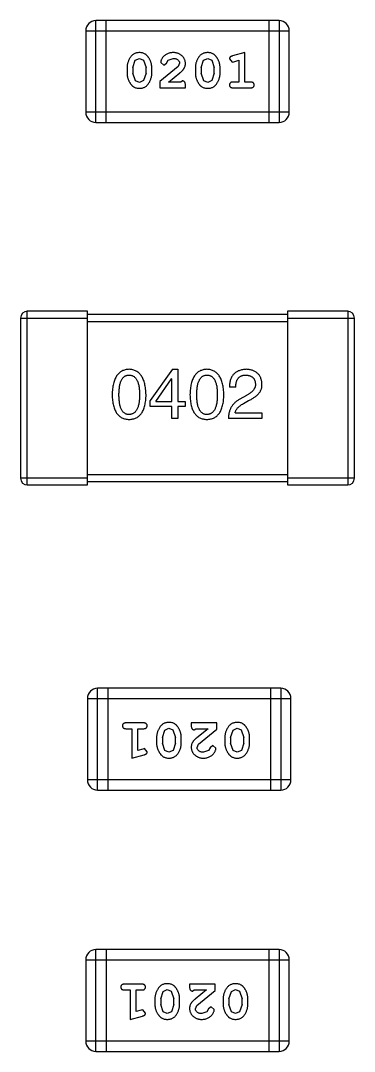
# Model space of a CAD drawing. Header units: millimetres. Extents: x -1 to 131, y 28 to 94.
# Drawn here: x 110.644 to 111.644, y 51.14 to 54.227 of the extents above; entities that cross this region are included whole.
import ezdxf

# ---------------------------------------------------------------- set-up
doc = ezdxf.new("R2010")
doc.units = ezdxf.units.MM
doc.header["$LTSCALE"] = 1.21
doc.header["$MEASUREMENT"] = 0
doc.layers.get('0').update_dxf_attribs({"linetype": 'CONTINUOUS'})

msp = doc.modelspace()

# ---------------------------------------------------------------- linework, layer by layer
at = {"color": 7, "linetype": 'Continuous'}
for p, q in [((110.8692, 53.9218), (110.8692, 54.2266)), ((111.4179, 54.2266), (110.8692, 54.2266)), ((110.8997, 53.9218), (110.8997, 54.2266)), ((111.3874, 54.2266), (111.3874, 53.9218)), ((111.4179, 54.2266), (111.4179, 53.9218)), ((110.8388, 54.1962), (110.8388, 53.9523)), ((110.8388, 54.1962), (111.4484, 54.1962)), ((111.4484, 53.9523), (111.4484, 54.1962)), ((110.98, 54.086), (110.9872, 54.1078)), ((110.9872, 54.1078), (110.9996, 54.1136)), ((110.9996, 54.1136), (111.0117, 54.1083)), ((111.0117, 54.1083), (111.0193, 54.086)), ((111.0806, 54.0997), (111.0856, 54.1082)), ((111.0856, 54.1082), (111.1005, 54.1136)), ((111.1845, 54.086), (111.1917, 54.1078)), ((111.1917, 54.1078), (111.2041, 54.1136)), ((111.2041, 54.1136), (111.2162, 54.1083)), ((111.2162, 54.1083), (111.2238, 54.086)), ((111.2694, 54.1118), (111.2773, 54.1026)), ((111.315, 54.1309), (111.2785, 54.121)), ((111.2827, 54.1036), (111.2977, 54.1078)), ((111.2977, 54.1078), (111.2977, 54.0428)), ((111.315, 54.0428), (111.315, 54.1309)), ((110.9626, 54.0863), (110.9626, 54.0685)), ((110.98, 54.086), (110.98, 54.0688)), ((111.0193, 54.0688), (111.0193, 54.086)), ((111.0366, 54.0685), (111.0366, 54.0863)), ((111.1152, 54.0893), (111.0602, 54.0444)), ((111.0633, 54.1016), (111.0722, 54.0931)), ((111.0722, 54.0931), (111.0806, 54.0997)), ((111.12, 54.0991), (111.1152, 54.0893)), ((111.1672, 54.0863), (111.1672, 54.0685)), ((111.1845, 54.086), (111.1845, 54.0688)), ((111.2238, 54.0688), (111.2238, 54.086)), ((111.2411, 54.0685), (111.2411, 54.0863)), ((111.2773, 54.1026), (111.2827, 54.1036)), ((110.9876, 54.0465), (110.98, 54.0688)), ((110.9997, 54.0412), (110.9876, 54.0465)), ((111.012, 54.047), (110.9997, 54.0412)), ((111.0193, 54.0688), (111.012, 54.047)), ((111.0602, 54.0444), (111.0602, 54.0255)), ((111.0869, 54.0428), (111.1205, 54.0698)), ((111.1231, 54.0428), (111.0869, 54.0428)), ((111.1286, 54.0459), (111.1231, 54.0428)), ((111.1921, 54.0465), (111.1845, 54.0688)), ((111.2042, 54.0412), (111.1921, 54.0465)), ((111.2165, 54.047), (111.2042, 54.0412)), ((111.2238, 54.0688), (111.2165, 54.047)), ((111.2977, 54.0428), (111.2804, 54.0428)), ((111.3323, 54.0428), (111.315, 54.0428)), ((111.0602, 54.0255), (111.1373, 54.0255)), ((111.1373, 54.0255), (111.1373, 54.0333)), ((111.2804, 54.0255), (111.3323, 54.0255)), ((111.4484, 53.9523), (110.8388, 53.9523)), ((110.8692, 53.9218), (111.4179, 53.9218)), ((110.6435, 53.3362), (110.6435, 52.8562)), ((110.6435, 53.3362), (110.8435, 53.3362)), ((110.6635, 52.8362), (110.6635, 53.3562)), ((110.8435, 53.3562), (110.6635, 53.3562)), ((110.8435, 52.8362), (110.8435, 53.3562)), ((111.4435, 53.3462), (110.8435, 53.3462)), ((111.4435, 53.3562), (111.4435, 52.8362)), ((111.6235, 53.3562), (111.4435, 53.3562)), ((111.4435, 53.3362), (111.6435, 53.3362)), ((111.6235, 53.3562), (111.6235, 52.8362)), ((111.6435, 52.8562), (111.6435, 53.3362)), ((110.8435, 53.3262), (111.4435, 53.3262)), ((111.0991, 53.1825), (111.0319, 53.089)), ((111.0991, 53.1825), (111.1147, 53.1825)), ((111.1147, 53.1825), (111.1147, 53.0866)), ((111.0491, 53.0866), (111.0958, 53.1538)), ((111.0966, 53.1538), (111.0958, 53.1538)), ((111.0966, 53.0866), (111.0966, 53.1538)), ((111.288, 53.1292), (111.2691, 53.1292)), ((111.0319, 53.071), (111.0319, 53.089)), ((111.0491, 53.0866), (111.0966, 53.0866)), ((111.1147, 53.0866), (111.1368, 53.0866)), ((111.1368, 53.0866), (111.1368, 53.071)), ((111.32, 53.1046), (111.3003, 53.0931)), ((111.3109, 53.08), (111.3265, 53.089)), ((111.0966, 53.071), (111.0319, 53.071)), ((111.0966, 53.0349), (111.0966, 53.071)), ((111.1147, 53.071), (111.1147, 53.0349)), ((111.1368, 53.071), (111.1147, 53.071)), ((111.1147, 53.0349), (111.0966, 53.0349)), ((111.3667, 53.0349), (111.2659, 53.0349)), ((111.2863, 53.0521), (111.3667, 53.0521)), ((111.3667, 53.0521), (111.3667, 53.0349)), ((110.8435, 52.8562), (110.6435, 52.8562)), ((111.4435, 52.8662), (110.8435, 52.8662)), ((110.8435, 52.8462), (111.4435, 52.8462)), ((111.6435, 52.8562), (111.4435, 52.8562)), ((110.6635, 52.8362), (110.8435, 52.8362)), ((111.4435, 52.8362), (111.6235, 52.8362)), ((110.8742, 51.9226), (110.8742, 52.2274)), ((111.4228, 52.2274), (110.8742, 52.2274)), ((110.9047, 52.2274), (110.9047, 51.9226)), ((111.3923, 52.2274), (111.3923, 51.9226)), ((111.4228, 52.2274), (111.4228, 51.9226)), ((110.8437, 52.1969), (110.8437, 51.9531)), ((110.8437, 52.1969), (111.4533, 52.1969)), ((111.4533, 51.9531), (111.4533, 52.1969)), ((111.0116, 52.1237), (110.9597, 52.1237)), ((110.9597, 52.1064), (110.977, 52.1064)), ((110.977, 52.1064), (110.977, 52.0183)), ((110.9943, 52.0415), (110.9943, 52.1064)), ((110.9943, 52.1064), (111.0116, 52.1064)), ((111.0683, 52.0804), (111.0755, 52.1022)), ((111.0755, 52.1022), (111.0878, 52.108)), ((111.0878, 52.108), (111.1, 52.1027)), ((111.1, 52.1027), (111.1076, 52.0804)), ((111.1548, 52.1237), (111.1548, 52.1159)), ((111.2319, 52.1237), (111.1548, 52.1237)), ((111.1634, 52.1033), (111.169, 52.1064)), ((111.169, 52.1064), (111.2051, 52.1064)), ((111.2051, 52.1064), (111.1716, 52.0794)), ((111.1769, 52.0599), (111.2319, 52.1049)), ((111.2319, 52.1049), (111.2319, 52.1237)), ((111.2728, 52.0804), (111.28, 52.1022)), ((111.28, 52.1022), (111.2923, 52.108)), ((111.2923, 52.108), (111.3045, 52.1027)), ((111.3045, 52.1027), (111.3121, 52.0804)), ((111.051, 52.0807), (111.051, 52.063)), ((111.0683, 52.0804), (111.0683, 52.0632)), ((111.1076, 52.0632), (111.1076, 52.0804)), ((111.1249, 52.063), (111.1249, 52.0807)), ((111.2555, 52.0807), (111.2555, 52.063)), ((111.2728, 52.0804), (111.2728, 52.0632)), ((111.3121, 52.0632), (111.3121, 52.0804)), ((111.3294, 52.063), (111.3294, 52.0807)), ((111.0094, 52.0456), (110.9943, 52.0415)), ((111.0148, 52.0467), (111.0094, 52.0456)), ((111.0227, 52.0374), (111.0148, 52.0467)), ((111.0758, 52.0409), (111.0683, 52.0632)), ((111.088, 52.0357), (111.0758, 52.0409)), ((111.1003, 52.0415), (111.088, 52.0357)), ((111.1076, 52.0632), (111.1003, 52.0415)), ((111.1721, 52.0502), (111.1769, 52.0599)), ((111.2065, 52.041), (111.1916, 52.0357)), ((111.2114, 52.0495), (111.2065, 52.041)), ((111.2199, 52.0561), (111.2114, 52.0495)), ((111.2287, 52.0477), (111.2199, 52.0561)), ((111.2804, 52.0409), (111.2728, 52.0632)), ((111.2925, 52.0357), (111.2804, 52.0409)), ((111.3049, 52.0415), (111.2925, 52.0357)), ((111.3121, 52.0632), (111.3049, 52.0415)), ((110.977, 52.0183), (111.0136, 52.0282)), ((111.4533, 51.9531), (110.8437, 51.9531)), ((110.8742, 51.9226), (111.4228, 51.9226)), ((110.8691, 51.1403), (110.8691, 51.4451)), ((111.4178, 51.4451), (110.8691, 51.4451)), ((110.8996, 51.4451), (110.8996, 51.1403)), ((111.3873, 51.4451), (111.3873, 51.1403)), ((111.4178, 51.4451), (111.4178, 51.1403)), ((110.8387, 51.4146), (110.8387, 51.1707)), ((110.8387, 51.4146), (111.4483, 51.4146)), ((111.4483, 51.1707), (111.4483, 51.4146)), ((111.0066, 51.3414), (110.9547, 51.3414)), ((111.1498, 51.3414), (111.1498, 51.3336)), ((111.2268, 51.3414), (111.1498, 51.3414)), ((111.2268, 51.3226), (111.2268, 51.3414)), ((110.9547, 51.3241), (110.972, 51.3241)), ((110.972, 51.3241), (110.972, 51.236)), ((110.9893, 51.2592), (110.9893, 51.3241)), ((110.9893, 51.3241), (111.0066, 51.3241)), ((111.0459, 51.2984), (111.0459, 51.2806)), ((111.0632, 51.2981), (111.0705, 51.3199)), ((111.0632, 51.2981), (111.0632, 51.2809)), ((111.0705, 51.3199), (111.0828, 51.3257)), ((111.0828, 51.3257), (111.0949, 51.3204)), ((111.0949, 51.3204), (111.1026, 51.2981)), ((111.1026, 51.2809), (111.1026, 51.2981)), ((111.1199, 51.2806), (111.1199, 51.2984)), ((111.1584, 51.321), (111.1639, 51.3241)), ((111.1639, 51.3241), (111.2001, 51.3241)), ((111.2001, 51.3241), (111.1665, 51.2971)), ((111.1718, 51.2776), (111.2268, 51.3226)), ((111.2504, 51.2984), (111.2504, 51.2806)), ((111.2677, 51.2981), (111.275, 51.3199)), ((111.2677, 51.2981), (111.2677, 51.2809)), ((111.275, 51.3199), (111.2873, 51.3257)), ((111.2873, 51.3257), (111.2994, 51.3204)), ((111.2994, 51.3204), (111.3071, 51.2981)), ((111.3071, 51.2809), (111.3071, 51.2981)), ((111.3244, 51.2806), (111.3244, 51.2984)), ((111.0708, 51.2586), (111.0632, 51.2809)), ((111.1026, 51.2809), (111.0953, 51.2591)), ((111.1671, 51.2679), (111.1718, 51.2776)), ((111.2064, 51.2672), (111.2014, 51.2587)), ((111.2149, 51.2738), (111.2064, 51.2672)), ((111.2237, 51.2654), (111.2149, 51.2738)), ((111.2753, 51.2586), (111.2677, 51.2809)), ((111.3071, 51.2809), (111.2998, 51.2591)), ((110.972, 51.236), (111.0086, 51.2459)), ((111.0043, 51.2633), (110.9893, 51.2592)), ((111.0097, 51.2643), (111.0043, 51.2633)), ((111.0176, 51.2551), (111.0097, 51.2643)), ((111.083, 51.2533), (111.0708, 51.2586)), ((111.0953, 51.2591), (111.083, 51.2533)), ((111.2014, 51.2587), (111.1866, 51.2533)), ((111.2875, 51.2533), (111.2753, 51.2586)), ((111.2998, 51.2591), (111.2875, 51.2533)), ((111.4483, 51.1707), (110.8387, 51.1707)), ((110.8691, 51.1403), (111.4178, 51.1403))]:
    msp.add_line(p, q, dxfattribs=at)
for centre, radius, start, end in [((110.8692, 54.1962), 0.0305, 90, 180), ((111.4179, 54.1962), 0.0305, 0, 90), ((110.8692, 53.9523), 0.0305, 180, 270), ((111.4179, 53.9523), 0.0305, 270, 0), ((110.6635, 53.3362), 0.02, 90, 180), ((111.6235, 53.3362), 0.02, 0, 90), ((110.6635, 52.8562), 0.02, 180, 270), ((111.6235, 52.8562), 0.02, 270, 0), ((110.8742, 52.1969), 0.0305, 90, 180), ((111.4228, 52.1969), 0.0305, 0, 90), ((110.8742, 51.9531), 0.0305, 180, 270), ((111.4228, 51.9531), 0.0305, 270, 0), ((110.8691, 51.4146), 0.0305, 90, 180), ((111.4178, 51.4146), 0.0305, 0, 90), ((110.8691, 51.1707), 0.0305, 180, 270), ((111.4178, 51.1707), 0.0305, 270, 0)]:
    msp.add_arc(centre, radius, start, end, dxfattribs=at)
for points, knots in [([(110.9994, 54.1309), (110.998, 54.1308), (110.9952, 54.1308), (110.9911, 54.1301), (110.9873, 54.1289), (110.9837, 54.1274), (110.9804, 54.1253), (110.9774, 54.1228), (110.9746, 54.1198), (110.9721, 54.1164), (110.9699, 54.1128), (110.968, 54.1091), (110.9663, 54.1054), (110.965, 54.1017), (110.9639, 54.0979), (110.9632, 54.094), (110.9627, 54.0902), (110.9627, 54.0876), (110.9626, 54.0863)], [0, 0, 0, 0, 0.06692, 0.130834, 0.19258, 0.252759, 0.312631, 0.373411, 0.436359, 0.501894, 0.568244, 0.632472, 0.69556, 0.757163, 0.818592, 0.878885, 0.939235, 1, 1, 1, 1]), ([(111.0366, 54.0863), (111.0366, 54.0873), (111.0365, 54.0895), (111.0362, 54.0927), (111.0357, 54.0958), (111.035, 54.0989), (111.0341, 54.102), (111.033, 54.105), (111.0317, 54.1079), (111.0302, 54.1108), (111.0286, 54.1136), (111.027, 54.1161), (111.0253, 54.1184), (111.0236, 54.1205), (111.0219, 54.1224), (111.0202, 54.124), (111.0185, 54.1255), (111.0161, 54.127), (111.0129, 54.1286), (111.0088, 54.1299), (111.0042, 54.1307), (111.0011, 54.1308), (110.9994, 54.1309)], [0, 0, 0, 0, 0.049855, 0.099516, 0.148482, 0.19758, 0.246804, 0.296268, 0.346517, 0.397047, 0.446826, 0.49336, 0.537801, 0.579207, 0.617974, 0.654833, 0.689171, 0.722088, 0.786392, 0.853518, 0.924186, 1, 1, 1, 1]), ([(111.1006, 54.1309), (111.0989, 54.1308), (111.0955, 54.1307), (111.0906, 54.1299), (111.0859, 54.1284), (111.0814, 54.1264), (111.0772, 54.124), (111.0736, 54.1211), (111.0704, 54.1179), (111.0679, 54.1143), (111.0659, 54.1107), (111.0645, 54.1074), (111.0635, 54.1044), (111.0634, 54.1025), (111.0633, 54.1016)], [0, 0, 0, 0, 0.098286, 0.193983, 0.289056, 0.384352, 0.477435, 0.566197, 0.652355, 0.737986, 0.818188, 0.887401, 0.94802, 1, 1, 1, 1]), ([(111.1005, 54.1136), (111.1019, 54.1135), (111.1046, 54.1134), (111.1084, 54.1126), (111.1118, 54.1112), (111.1146, 54.1093), (111.117, 54.107), (111.1187, 54.1046), (111.1198, 54.1019), (111.1199, 54.1), (111.12, 54.0991)], [0, 0, 0, 0, 0.156344, 0.299348, 0.4327, 0.561, 0.682299, 0.791883, 0.89611, 1, 1, 1, 1]), ([(111.1373, 54.0981), (111.1372, 54.0992), (111.1372, 54.1014), (111.1367, 54.1047), (111.1359, 54.1078), (111.1347, 54.1107), (111.1333, 54.1136), (111.1315, 54.1163), (111.1294, 54.1189), (111.127, 54.1213), (111.1243, 54.1236), (111.1215, 54.1256), (111.1185, 54.1272), (111.1152, 54.1286), (111.1118, 54.1296), (111.1083, 54.1304), (111.1045, 54.1308), (111.1019, 54.1309), (111.1006, 54.1309)], [0, 0, 0, 0, 0.060981, 0.120256, 0.178148, 0.236115, 0.293993, 0.352864, 0.413358, 0.476056, 0.539296, 0.602396, 0.665116, 0.728325, 0.792919, 0.859317, 0.928302, 1, 1, 1, 1]), ([(111.204, 54.1309), (111.2025, 54.1308), (111.1997, 54.1308), (111.1956, 54.1301), (111.1918, 54.1289), (111.1882, 54.1274), (111.1849, 54.1253), (111.1819, 54.1228), (111.1791, 54.1198), (111.1766, 54.1164), (111.1744, 54.1128), (111.1725, 54.1091), (111.1708, 54.1054), (111.1695, 54.1017), (111.1684, 54.0979), (111.1677, 54.094), (111.1672, 54.0902), (111.1672, 54.0876), (111.1672, 54.0863)], [0, 0, 0, 0, 0.06692, 0.130834, 0.19258, 0.252759, 0.312631, 0.373411, 0.436359, 0.501894, 0.568244, 0.632472, 0.69556, 0.757163, 0.818592, 0.878885, 0.939235, 1, 1, 1, 1]), ([(111.2411, 54.0863), (111.2411, 54.0873), (111.241, 54.0895), (111.2407, 54.0927), (111.2402, 54.0958), (111.2395, 54.0989), (111.2386, 54.102), (111.2375, 54.105), (111.2362, 54.1079), (111.2347, 54.1108), (111.2331, 54.1136), (111.2315, 54.1161), (111.2298, 54.1184), (111.2282, 54.1205), (111.2264, 54.1224), (111.2247, 54.124), (111.223, 54.1255), (111.2206, 54.127), (111.2175, 54.1286), (111.2133, 54.1299), (111.2087, 54.1307), (111.2056, 54.1308), (111.204, 54.1309)], [0, 0, 0, 0, 0.049855, 0.099516, 0.148482, 0.19758, 0.246804, 0.296268, 0.346517, 0.397047, 0.446826, 0.49336, 0.537801, 0.579207, 0.617974, 0.654833, 0.689171, 0.722088, 0.786392, 0.853518, 0.924186, 1, 1, 1, 1]), ([(111.2785, 54.121), (111.2776, 54.1207), (111.276, 54.1203), (111.274, 54.1194), (111.2723, 54.1185), (111.2711, 54.1175), (111.2703, 54.1163), (111.2698, 54.115), (111.2694, 54.1135), (111.2694, 54.1124), (111.2694, 54.1118)], [0, 0, 0, 0, 0.187321, 0.344927, 0.475328, 0.579604, 0.674244, 0.773631, 0.882025, 1, 1, 1, 1]), ([(111.1205, 54.0698), (111.1214, 54.0706), (111.1231, 54.0721), (111.1254, 54.0743), (111.1276, 54.0764), (111.1294, 54.0784), (111.131, 54.0803), (111.1324, 54.082), (111.1335, 54.0837), (111.1346, 54.0857), (111.1357, 54.0883), (111.1366, 54.0915), (111.1372, 54.0947), (111.1372, 54.097), (111.1373, 54.0981)], [0, 0, 0, 0, 0.103002, 0.197728, 0.285279, 0.365235, 0.437224, 0.502446, 0.560545, 0.611446, 0.707576, 0.80349, 0.900532, 1, 1, 1, 1]), ([(110.9626, 54.0685), (110.9627, 54.0674), (110.9627, 54.0653), (110.963, 54.0621), (110.9635, 54.059), (110.9642, 54.0559), (110.9651, 54.0529), (110.9662, 54.0499), (110.9675, 54.0469), (110.9689, 54.044), (110.9705, 54.0413), (110.9721, 54.0388), (110.9738, 54.0365), (110.9754, 54.0343), (110.9771, 54.0325), (110.9788, 54.0308), (110.9806, 54.0294), (110.9829, 54.0278), (110.9861, 54.0262), (110.9903, 54.0249), (110.9949, 54.024), (110.998, 54.024), (110.9997, 54.0239)], [0, 0, 0, 0, 0.049886, 0.09882, 0.148132, 0.19689, 0.246038, 0.295176, 0.345305, 0.395692, 0.445312, 0.491875, 0.535813, 0.577009, 0.616081, 0.652689, 0.687585, 0.720206, 0.785062, 0.85223, 0.923759, 1, 1, 1, 1]), ([(110.9997, 54.0239), (111.0011, 54.0239), (111.004, 54.024), (111.008, 54.0247), (111.0119, 54.0259), (111.0155, 54.0274), (111.0188, 54.0295), (111.0218, 54.032), (111.0246, 54.0349), (111.0271, 54.0383), (111.0293, 54.0419), (111.0312, 54.0456), (111.0329, 54.0493), (111.0342, 54.0531), (111.0353, 54.0569), (111.036, 54.0607), (111.0365, 54.0646), (111.0366, 54.0672), (111.0366, 54.0685)], [0, 0, 0, 0, 0.067217, 0.131051, 0.19272, 0.252824, 0.312745, 0.373449, 0.436041, 0.501494, 0.567761, 0.632087, 0.695096, 0.757109, 0.817993, 0.878657, 0.939311, 1, 1, 1, 1]), ([(111.1373, 54.0333), (111.1372, 54.0344), (111.1372, 54.0364), (111.1368, 54.0391), (111.1361, 54.0413), (111.135, 54.0431), (111.1337, 54.0444), (111.1322, 54.0453), (111.1305, 54.0459), (111.1293, 54.0459), (111.1286, 54.0459)], [0, 0, 0, 0, 0.1844, 0.34094, 0.473574, 0.586824, 0.690029, 0.789175, 0.890445, 1, 1, 1, 1]), ([(111.1672, 54.0685), (111.1672, 54.0674), (111.1672, 54.0653), (111.1675, 54.0621), (111.168, 54.059), (111.1687, 54.0559), (111.1696, 54.0529), (111.1707, 54.0499), (111.172, 54.0469), (111.1734, 54.044), (111.175, 54.0413), (111.1766, 54.0388), (111.1783, 54.0365), (111.1799, 54.0343), (111.1816, 54.0325), (111.1833, 54.0308), (111.1851, 54.0294), (111.1874, 54.0278), (111.1906, 54.0262), (111.1948, 54.0249), (111.1994, 54.024), (111.2026, 54.024), (111.2042, 54.0239)], [0, 0, 0, 0, 0.049886, 0.09882, 0.148132, 0.19689, 0.246038, 0.295176, 0.345305, 0.395692, 0.445312, 0.491875, 0.535813, 0.577009, 0.616081, 0.652689, 0.687585, 0.720206, 0.785062, 0.85223, 0.923759, 1, 1, 1, 1]), ([(111.2042, 54.0239), (111.2056, 54.0239), (111.2085, 54.024), (111.2126, 54.0247), (111.2164, 54.0259), (111.22, 54.0274), (111.2233, 54.0295), (111.2263, 54.032), (111.2291, 54.0349), (111.2316, 54.0383), (111.2338, 54.0419), (111.2357, 54.0456), (111.2374, 54.0493), (111.2388, 54.0531), (111.2398, 54.0569), (111.2406, 54.0607), (111.241, 54.0646), (111.2411, 54.0672), (111.2411, 54.0685)], [0, 0, 0, 0, 0.067217, 0.131051, 0.19272, 0.252824, 0.312745, 0.373449, 0.436041, 0.501494, 0.567761, 0.632087, 0.695096, 0.757109, 0.817993, 0.878657, 0.939311, 1, 1, 1, 1]), ([(111.2804, 54.0428), (111.2795, 54.0428), (111.2778, 54.0427), (111.2755, 54.0423), (111.2736, 54.0415), (111.272, 54.0404), (111.2709, 54.0391), (111.27, 54.0376), (111.2695, 54.0359), (111.2694, 54.0347), (111.2694, 54.0341)], [0, 0, 0, 0, 0.169102, 0.317658, 0.446239, 0.563118, 0.671828, 0.776546, 0.884858, 1, 1, 1, 1]), ([(111.3434, 54.0341), (111.3433, 54.0347), (111.3433, 54.0359), (111.3428, 54.0376), (111.3419, 54.0391), (111.3407, 54.0404), (111.3392, 54.0415), (111.3372, 54.0423), (111.3349, 54.0427), (111.3332, 54.0428), (111.3323, 54.0428)], [0, 0, 0, 0, 0.11517, 0.223509, 0.328254, 0.438012, 0.553651, 0.682263, 0.830856, 1, 1, 1, 1]), ([(111.2694, 54.0341), (111.2694, 54.0335), (111.2695, 54.0323), (111.27, 54.0307), (111.2708, 54.0291), (111.272, 54.0278), (111.2736, 54.0267), (111.2755, 54.026), (111.2778, 54.0255), (111.2795, 54.0255), (111.2804, 54.0255)], [0, 0, 0, 0, 0.115051, 0.223278, 0.329269, 0.437893, 0.554681, 0.682591, 0.83103, 1, 1, 1, 1]), ([(111.3323, 54.0255), (111.3332, 54.0255), (111.3349, 54.0255), (111.3372, 54.026), (111.3392, 54.0267), (111.3407, 54.0278), (111.3419, 54.0291), (111.3427, 54.0307), (111.3433, 54.0323), (111.3433, 54.0335), (111.3434, 54.0341)], [0, 0, 0, 0, 0.169012, 0.317488, 0.445429, 0.560977, 0.67065, 0.776666, 0.88492, 1, 1, 1, 1]), ([(110.9686, 53.1825), (110.9666, 53.1824), (110.9627, 53.1822), (110.9571, 53.1812), (110.9518, 53.1796), (110.9469, 53.1775), (110.9424, 53.1747), (110.9383, 53.1714), (110.9345, 53.1675), (110.9312, 53.163), (110.9282, 53.1579), (110.9256, 53.1522), (110.9233, 53.146), (110.9215, 53.1391), (110.9199, 53.1317), (110.9188, 53.1237), (110.9181, 53.1152), (110.9179, 53.1093), (110.9178, 53.1062)], [0, 0, 0, 0, 0.057911, 0.113262, 0.165956, 0.217443, 0.268511, 0.319665, 0.372, 0.426129, 0.483365, 0.543779, 0.607756, 0.676562, 0.749704, 0.827713, 0.911177, 1, 1, 1, 1]), ([(111.0194, 53.1062), (111.0193, 53.1092), (111.019, 53.1151), (111.0182, 53.1236), (111.017, 53.1315), (111.0154, 53.1388), (111.0135, 53.1456), (111.0113, 53.1518), (111.0086, 53.1575), (111.0056, 53.1626), (111.0022, 53.1671), (110.9985, 53.171), (110.9944, 53.1744), (110.9899, 53.1772), (110.9851, 53.1794), (110.9799, 53.181), (110.9744, 53.1821), (110.9705, 53.1823), (110.9686, 53.1825)], [0, 0, 0, 0, 0.088475, 0.171606, 0.249595, 0.322626, 0.391327, 0.455765, 0.516374, 0.573675, 0.628522, 0.681161, 0.732559, 0.783563, 0.83504, 0.887639, 0.942585, 1, 1, 1, 1]), ([(111.2017, 53.1825), (111.1998, 53.1824), (111.1959, 53.1822), (111.1902, 53.1812), (111.185, 53.1796), (111.1801, 53.1775), (111.1756, 53.1747), (111.1714, 53.1714), (111.1677, 53.1675), (111.1643, 53.163), (111.1613, 53.1579), (111.1587, 53.1522), (111.1565, 53.146), (111.1546, 53.1391), (111.1531, 53.1317), (111.152, 53.1237), (111.1512, 53.1152), (111.151, 53.1093), (111.1509, 53.1062)], [0, 0, 0, 0, 0.057911, 0.113262, 0.165956, 0.217443, 0.268511, 0.319665, 0.372, 0.426129, 0.483365, 0.543779, 0.607756, 0.676562, 0.749704, 0.827713, 0.911177, 1, 1, 1, 1]), ([(111.2526, 53.1062), (111.2524, 53.1092), (111.2522, 53.1151), (111.2513, 53.1236), (111.2501, 53.1315), (111.2486, 53.1388), (111.2467, 53.1456), (111.2444, 53.1518), (111.2418, 53.1575), (111.2388, 53.1626), (111.2354, 53.1671), (111.2317, 53.171), (111.2276, 53.1744), (111.2231, 53.1772), (111.2183, 53.1794), (111.2131, 53.181), (111.2075, 53.1821), (111.2037, 53.1823), (111.2017, 53.1825)], [0, 0, 0, 0, 0.088475, 0.171606, 0.249595, 0.322626, 0.391327, 0.455765, 0.516374, 0.573675, 0.628522, 0.681161, 0.732559, 0.783563, 0.83504, 0.887639, 0.942585, 1, 1, 1, 1]), ([(111.32, 53.1825), (111.3179, 53.1824), (111.314, 53.1822), (111.3083, 53.1814), (111.303, 53.1802), (111.2981, 53.1786), (111.2935, 53.1766), (111.2894, 53.1743), (111.2856, 53.1716), (111.2822, 53.1684), (111.2792, 53.1648), (111.2766, 53.1609), (111.2743, 53.1565), (111.2725, 53.1518), (111.2711, 53.1467), (111.27, 53.1412), (111.2694, 53.1353), (111.2692, 53.1313), (111.2691, 53.1292)], [0, 0, 0, 0, 0.07282, 0.141057, 0.2062, 0.267672, 0.326735, 0.383519, 0.439188, 0.494454, 0.549628, 0.605958, 0.66397, 0.72402, 0.787502, 0.854127, 0.925065, 1, 1, 1, 1]), ([(111.3667, 53.1382), (111.3665, 53.1399), (111.3663, 53.1432), (111.3655, 53.148), (111.3644, 53.1525), (111.3629, 53.1566), (111.3611, 53.1605), (111.3591, 53.164), (111.3566, 53.1673), (111.3538, 53.1702), (111.3507, 53.1728), (111.3473, 53.1752), (111.3435, 53.1772), (111.3394, 53.1789), (111.335, 53.1802), (111.3303, 53.1813), (111.3252, 53.1821), (111.3217, 53.1823), (111.32, 53.1825)], [0, 0, 0, 0, 0.070688, 0.137741, 0.201612, 0.262778, 0.321223, 0.378455, 0.434411, 0.490146, 0.546362, 0.603392, 0.662208, 0.723401, 0.787372, 0.85442, 0.925153, 1, 1, 1, 1]), ([(110.9383, 53.1062), (110.9383, 53.1086), (110.9383, 53.1132), (110.9387, 53.1199), (110.9393, 53.1262), (110.9401, 53.1319), (110.9412, 53.1372), (110.9424, 53.1421), (110.944, 53.1465), (110.9457, 53.1504), (110.9477, 53.1539), (110.95, 53.157), (110.9525, 53.1595), (110.9552, 53.1616), (110.9583, 53.1633), (110.9615, 53.1644), (110.965, 53.1651), (110.9674, 53.1652), (110.9686, 53.1652)], [0, 0, 0, 0, 0.096452, 0.187278, 0.271765, 0.350519, 0.423437, 0.491321, 0.554011, 0.612224, 0.666281, 0.717003, 0.764884, 0.811423, 0.856783, 0.902993, 0.950236, 1, 1, 1, 1]), ([(110.9686, 53.1652), (110.9698, 53.1652), (110.9723, 53.1651), (110.9759, 53.1644), (110.9792, 53.1633), (110.9823, 53.1616), (110.9851, 53.1595), (110.9877, 53.157), (110.99, 53.1539), (110.9921, 53.1504), (110.9939, 53.1465), (110.9955, 53.1421), (110.9968, 53.1372), (110.9979, 53.1319), (110.9987, 53.1262), (110.9993, 53.1199), (110.9997, 53.1132), (110.9997, 53.1086), (110.9997, 53.1062)], [0, 0, 0, 0, 0.050604, 0.098688, 0.145699, 0.191791, 0.238625, 0.286717, 0.337546, 0.391814, 0.449755, 0.512106, 0.579685, 0.652048, 0.730262, 0.814146, 0.904281, 1, 1, 1, 1]), ([(111.1714, 53.1062), (111.1714, 53.1086), (111.1715, 53.1132), (111.1719, 53.1199), (111.1724, 53.1262), (111.1732, 53.1319), (111.1743, 53.1372), (111.1756, 53.1421), (111.1771, 53.1465), (111.1789, 53.1504), (111.1809, 53.1539), (111.1831, 53.157), (111.1857, 53.1595), (111.1884, 53.1616), (111.1914, 53.1633), (111.1946, 53.1644), (111.1981, 53.1651), (111.2005, 53.1652), (111.2017, 53.1652)], [0, 0, 0, 0, 0.096452, 0.187278, 0.271765, 0.350519, 0.423437, 0.491321, 0.554011, 0.612224, 0.666281, 0.717003, 0.764884, 0.811423, 0.856783, 0.902993, 0.950236, 1, 1, 1, 1]), ([(111.2017, 53.1652), (111.203, 53.1652), (111.2055, 53.1651), (111.209, 53.1644), (111.2123, 53.1633), (111.2154, 53.1616), (111.2182, 53.1595), (111.2208, 53.157), (111.2231, 53.1539), (111.2252, 53.1504), (111.227, 53.1465), (111.2286, 53.1421), (111.2299, 53.1372), (111.231, 53.1319), (111.2319, 53.1262), (111.2325, 53.1199), (111.2328, 53.1132), (111.2329, 53.1086), (111.2329, 53.1062)], [0, 0, 0, 0, 0.050604, 0.098688, 0.145699, 0.191791, 0.238625, 0.286717, 0.337546, 0.391814, 0.449755, 0.512106, 0.579685, 0.652048, 0.730262, 0.814146, 0.904281, 1, 1, 1, 1]), ([(111.288, 53.1292), (111.288, 53.1306), (111.2881, 53.1335), (111.2886, 53.1376), (111.2892, 53.1414), (111.2901, 53.1449), (111.2912, 53.1481), (111.2924, 53.1511), (111.294, 53.1538), (111.2957, 53.1562), (111.2977, 53.1584), (111.2999, 53.1602), (111.3023, 53.1618), (111.3049, 53.1631), (111.3077, 53.164), (111.3108, 53.1647), (111.3141, 53.1652), (111.3163, 53.1652), (111.3175, 53.1652)], [0, 0, 0, 0, 0.082594, 0.15978, 0.232961, 0.301462, 0.365595, 0.426678, 0.484662, 0.540809, 0.595146, 0.648401, 0.702272, 0.757102, 0.813447, 0.872233, 0.934055, 1, 1, 1, 1]), ([(111.3175, 53.1652), (111.3186, 53.1652), (111.3208, 53.1651), (111.324, 53.1647), (111.327, 53.1641), (111.3298, 53.1634), (111.3323, 53.1624), (111.3347, 53.1612), (111.3369, 53.1599), (111.3389, 53.1583), (111.3406, 53.1566), (111.3421, 53.1546), (111.3435, 53.1525), (111.3446, 53.1502), (111.3455, 53.1476), (111.3462, 53.1449), (111.3468, 53.142), (111.3469, 53.14), (111.347, 53.139)], [0, 0, 0, 0, 0.076112, 0.148436, 0.216883, 0.281466, 0.34298, 0.402356, 0.459881, 0.51546, 0.571111, 0.62658, 0.683162, 0.741007, 0.801404, 0.863825, 0.930544, 1, 1, 1, 1]), ([(111.347, 53.139), (111.3471, 53.1382), (111.3471, 53.1366), (111.347, 53.1342), (111.3466, 53.1318), (111.346, 53.1295), (111.3451, 53.1272), (111.344, 53.1249), (111.3427, 53.1227), (111.341, 53.1205), (111.3393, 53.1184), (111.3372, 53.1163), (111.3349, 53.1142), (111.3324, 53.1122), (111.3296, 53.1103), (111.3266, 53.1083), (111.3234, 53.1064), (111.3211, 53.1052), (111.32, 53.1046)], [0, 0, 0, 0, 0.052237, 0.103888, 0.155485, 0.207395, 0.259864, 0.31356, 0.369176, 0.4266, 0.486836, 0.550048, 0.61567, 0.685271, 0.75824, 0.834614, 0.915635, 1, 1, 1, 1]), ([(111.3265, 53.089), (111.3282, 53.0898), (111.3315, 53.0913), (111.3362, 53.0938), (111.3406, 53.0964), (111.3447, 53.0991), (111.3484, 53.1018), (111.3518, 53.1047), (111.3548, 53.1076), (111.3574, 53.1107), (111.3598, 53.1138), (111.3618, 53.117), (111.3635, 53.1203), (111.3649, 53.1237), (111.3658, 53.1272), (111.3665, 53.1308), (111.3668, 53.1345), (111.3667, 53.137), (111.3667, 53.1382)], [0, 0, 0, 0, 0.082731, 0.161257, 0.236138, 0.307554, 0.375712, 0.440848, 0.502916, 0.562567, 0.619798, 0.675716, 0.73039, 0.78386, 0.837315, 0.890547, 0.944917, 1, 1, 1, 1]), ([(110.9178, 53.1062), (110.9179, 53.1033), (110.9181, 53.0976), (110.9188, 53.0893), (110.9199, 53.0815), (110.9215, 53.0744), (110.9233, 53.0678), (110.9256, 53.0617), (110.9282, 53.0562), (110.9312, 53.0513), (110.9345, 53.0469), (110.9383, 53.0431), (110.9424, 53.0399), (110.9469, 53.0373), (110.9518, 53.0352), (110.9571, 53.0337), (110.9627, 53.0327), (110.9666, 53.0325), (110.9686, 53.0325)], [0, 0, 0, 0, 0.087693, 0.170223, 0.247496, 0.319826, 0.387768, 0.451403, 0.511459, 0.568358, 0.622671, 0.675251, 0.726739, 0.778422, 0.830759, 0.884394, 0.940865, 1, 1, 1, 1]), ([(110.9686, 53.0472), (110.9674, 53.0473), (110.965, 53.0474), (110.9615, 53.048), (110.9582, 53.0492), (110.9553, 53.0509), (110.9525, 53.0529), (110.95, 53.0555), (110.9477, 53.0585), (110.9457, 53.062), (110.944, 53.066), (110.9424, 53.0704), (110.9412, 53.0752), (110.9401, 53.0805), (110.9393, 53.0863), (110.9387, 53.0925), (110.9383, 53.0992), (110.9383, 53.1038), (110.9383, 53.1062)], [0, 0, 0, 0, 0.049766, 0.097012, 0.143225, 0.188786, 0.235079, 0.282962, 0.333687, 0.387747, 0.445963, 0.508657, 0.576545, 0.649868, 0.72822, 0.812712, 0.903543, 1, 1, 1, 1]), ([(110.9686, 53.0325), (110.9706, 53.0325), (110.9745, 53.0327), (110.9801, 53.0337), (110.9853, 53.0352), (110.9902, 53.0373), (110.9948, 53.0399), (110.9989, 53.0431), (111.0027, 53.0469), (111.006, 53.0513), (111.009, 53.0562), (111.0116, 53.0617), (111.0139, 53.0678), (111.0157, 53.0744), (111.0172, 53.0815), (111.0183, 53.0893), (111.0191, 53.0976), (111.0193, 53.1033), (111.0194, 53.1062)], [0, 0, 0, 0, 0.059134, 0.115603, 0.169236, 0.221572, 0.273254, 0.32474, 0.377319, 0.431815, 0.488555, 0.548609, 0.612242, 0.680182, 0.75251, 0.829782, 0.91231, 1, 1, 1, 1]), ([(110.9997, 53.1062), (110.9997, 53.1039), (110.9997, 53.0993), (110.9993, 53.0927), (110.9987, 53.0866), (110.9979, 53.0808), (110.9968, 53.0756), (110.9955, 53.0707), (110.9939, 53.0664), (110.9921, 53.0624), (110.99, 53.0589), (110.9877, 53.0559), (110.9851, 53.0533), (110.9823, 53.0512), (110.9792, 53.0495), (110.9759, 53.0482), (110.9723, 53.0474), (110.9698, 53.0473), (110.9686, 53.0472)], [0, 0, 0, 0, 0.094834, 0.184067, 0.267029, 0.344713, 0.417334, 0.484367, 0.546941, 0.604717, 0.65953, 0.710539, 0.759381, 0.806382, 0.853027, 0.900623, 0.949121, 1, 1, 1, 1]), ([(111.1509, 53.1062), (111.151, 53.1033), (111.1512, 53.0976), (111.152, 53.0893), (111.1531, 53.0815), (111.1546, 53.0744), (111.1565, 53.0678), (111.1587, 53.0617), (111.1613, 53.0562), (111.1643, 53.0513), (111.1677, 53.0469), (111.1714, 53.0431), (111.1756, 53.0399), (111.1801, 53.0373), (111.185, 53.0352), (111.1902, 53.0337), (111.1959, 53.0327), (111.1998, 53.0325), (111.2017, 53.0325)], [0, 0, 0, 0, 0.087693, 0.170223, 0.247496, 0.319826, 0.387768, 0.451403, 0.511459, 0.568358, 0.622671, 0.675251, 0.726739, 0.778422, 0.830759, 0.884394, 0.940865, 1, 1, 1, 1]), ([(111.2017, 53.0472), (111.2005, 53.0473), (111.1981, 53.0474), (111.1946, 53.048), (111.1914, 53.0492), (111.1884, 53.0509), (111.1857, 53.0529), (111.1831, 53.0555), (111.1809, 53.0585), (111.1789, 53.062), (111.1771, 53.066), (111.1756, 53.0704), (111.1743, 53.0752), (111.1732, 53.0805), (111.1724, 53.0863), (111.1719, 53.0925), (111.1715, 53.0992), (111.1714, 53.1038), (111.1714, 53.1062)], [0, 0, 0, 0, 0.049766, 0.097012, 0.143225, 0.188786, 0.235079, 0.282962, 0.333687, 0.387747, 0.445963, 0.508657, 0.576545, 0.649868, 0.72822, 0.812712, 0.903543, 1, 1, 1, 1]), ([(111.2329, 53.1062), (111.2329, 53.1039), (111.2328, 53.0993), (111.2325, 53.0927), (111.2319, 53.0866), (111.231, 53.0808), (111.2299, 53.0756), (111.2286, 53.0707), (111.227, 53.0664), (111.2252, 53.0624), (111.2231, 53.0589), (111.2208, 53.0559), (111.2183, 53.0533), (111.2154, 53.0512), (111.2123, 53.0495), (111.209, 53.0482), (111.2055, 53.0474), (111.203, 53.0473), (111.2017, 53.0472)], [0, 0, 0, 0, 0.094834, 0.184067, 0.267029, 0.344713, 0.417334, 0.484367, 0.546941, 0.604717, 0.65953, 0.710539, 0.759381, 0.806382, 0.853027, 0.900623, 0.949121, 1, 1, 1, 1]), ([(111.2017, 53.0325), (111.2037, 53.0325), (111.2076, 53.0327), (111.2132, 53.0337), (111.2185, 53.0352), (111.2234, 53.0373), (111.2279, 53.0399), (111.2321, 53.0431), (111.2358, 53.0469), (111.2392, 53.0513), (111.2422, 53.0562), (111.2448, 53.0617), (111.247, 53.0678), (111.2489, 53.0744), (111.2504, 53.0815), (111.2515, 53.0893), (111.2523, 53.0976), (111.2525, 53.1033), (111.2526, 53.1062)], [0, 0, 0, 0, 0.059134, 0.115603, 0.169236, 0.221572, 0.273254, 0.32474, 0.377319, 0.431815, 0.488555, 0.548609, 0.612242, 0.680182, 0.75251, 0.829782, 0.91231, 1, 1, 1, 1]), ([(111.3003, 53.0931), (111.2989, 53.0924), (111.2962, 53.0908), (111.2924, 53.0883), (111.2888, 53.0856), (111.2855, 53.0828), (111.2825, 53.0797), (111.2797, 53.0765), (111.2771, 53.0731), (111.2748, 53.0696), (111.2728, 53.0658), (111.271, 53.0619), (111.2695, 53.0579), (111.2683, 53.0536), (111.2673, 53.0492), (111.2665, 53.0446), (111.266, 53.0398), (111.2659, 53.0366), (111.2659, 53.0349)], [0, 0, 0, 0, 0.065828, 0.130094, 0.192451, 0.254037, 0.313974, 0.373757, 0.433048, 0.492243, 0.551902, 0.611758, 0.672678, 0.734814, 0.798569, 0.863693, 0.930488, 1, 1, 1, 1]), ([(111.2863, 53.0521), (111.2866, 53.0534), (111.2871, 53.0561), (111.2888, 53.0598), (111.2909, 53.0635), (111.2937, 53.067), (111.2971, 53.0705), (111.3012, 53.0738), (111.3058, 53.077), (111.3092, 53.079), (111.3109, 53.08)], [0, 0, 0, 0, 0.103034, 0.208166, 0.318255, 0.434664, 0.559728, 0.695394, 0.841708, 1, 1, 1, 1]), ([(110.9597, 52.1237), (110.9588, 52.1237), (110.9571, 52.1237), (110.9548, 52.1232), (110.9529, 52.1225), (110.9513, 52.1214), (110.9501, 52.1201), (110.9493, 52.1186), (110.9488, 52.1169), (110.9487, 52.1157), (110.9487, 52.1151)], [0, 0, 0, 0, 0.169012, 0.317488, 0.445429, 0.560977, 0.67065, 0.776666, 0.88492, 1, 1, 1, 1]), ([(110.9487, 52.1151), (110.9487, 52.1145), (110.9488, 52.1133), (110.9493, 52.1116), (110.9502, 52.1101), (110.9513, 52.1088), (110.9529, 52.1077), (110.9548, 52.107), (110.9571, 52.1065), (110.9588, 52.1065), (110.9597, 52.1064)], [0, 0, 0, 0, 0.11517, 0.223509, 0.328254, 0.438012, 0.553651, 0.682263, 0.830856, 1, 1, 1, 1]), ([(111.0227, 52.1151), (111.0226, 52.1157), (111.0226, 52.1169), (111.022, 52.1186), (111.0212, 52.1201), (111.0201, 52.1214), (111.0185, 52.1225), (111.0165, 52.1232), (111.0142, 52.1237), (111.0125, 52.1237), (111.0116, 52.1237)], [0, 0, 0, 0, 0.115051, 0.223278, 0.329269, 0.437893, 0.554681, 0.682591, 0.83103, 1, 1, 1, 1]), ([(111.0116, 52.1064), (111.0125, 52.1065), (111.0142, 52.1065), (111.0165, 52.107), (111.0185, 52.1077), (111.0201, 52.1088), (111.0212, 52.1101), (111.0221, 52.1116), (111.0226, 52.1133), (111.0226, 52.1145), (111.0227, 52.1151)], [0, 0, 0, 0, 0.169102, 0.317658, 0.446239, 0.563118, 0.671828, 0.776546, 0.884858, 1, 1, 1, 1]), ([(111.0879, 52.1253), (111.0864, 52.1253), (111.0836, 52.1252), (111.0795, 52.1245), (111.0757, 52.1234), (111.0721, 52.1218), (111.0688, 52.1198), (111.0657, 52.1172), (111.0629, 52.1143), (111.0605, 52.1109), (111.0583, 52.1073), (111.0563, 52.1036), (111.0547, 52.0999), (111.0533, 52.0962), (111.0523, 52.0923), (111.0515, 52.0885), (111.0511, 52.0846), (111.051, 52.082), (111.051, 52.0807)], [0, 0, 0, 0, 0.067217, 0.131051, 0.19272, 0.252824, 0.312745, 0.373449, 0.436041, 0.501494, 0.567761, 0.632087, 0.695096, 0.757109, 0.817993, 0.878657, 0.939311, 1, 1, 1, 1]), ([(111.1249, 52.0807), (111.1249, 52.0818), (111.1249, 52.0839), (111.1245, 52.0871), (111.1241, 52.0902), (111.1234, 52.0933), (111.1225, 52.0964), (111.1214, 52.0993), (111.1201, 52.1023), (111.1186, 52.1052), (111.117, 52.1079), (111.1154, 52.1105), (111.1138, 52.1128), (111.1121, 52.1149), (111.1104, 52.1167), (111.1087, 52.1184), (111.107, 52.1198), (111.1046, 52.1214), (111.1015, 52.123), (111.0973, 52.1244), (111.0927, 52.1252), (111.0895, 52.1253), (111.0879, 52.1253)], [0, 0, 0, 0, 0.049886, 0.09882, 0.148132, 0.19689, 0.246038, 0.295176, 0.345305, 0.395692, 0.445312, 0.491875, 0.535813, 0.577009, 0.616081, 0.652689, 0.687585, 0.720206, 0.785062, 0.85223, 0.923759, 1, 1, 1, 1]), ([(111.1548, 52.1159), (111.1548, 52.1148), (111.1549, 52.1128), (111.1553, 52.1101), (111.156, 52.1079), (111.157, 52.1061), (111.1583, 52.1049), (111.1599, 52.1039), (111.1616, 52.1034), (111.1628, 52.1033), (111.1634, 52.1033)], [0, 0, 0, 0, 0.1844, 0.34094, 0.473574, 0.586824, 0.690029, 0.789175, 0.890445, 1, 1, 1, 1]), ([(111.2924, 52.1253), (111.2909, 52.1253), (111.2881, 52.1252), (111.284, 52.1245), (111.2802, 52.1234), (111.2766, 52.1218), (111.2733, 52.1198), (111.2702, 52.1172), (111.2674, 52.1143), (111.265, 52.1109), (111.2628, 52.1073), (111.2608, 52.1036), (111.2592, 52.0999), (111.2578, 52.0962), (111.2568, 52.0923), (111.256, 52.0885), (111.2556, 52.0846), (111.2555, 52.082), (111.2555, 52.0807)], [0, 0, 0, 0, 0.067217, 0.131051, 0.19272, 0.252824, 0.312745, 0.373449, 0.436041, 0.501494, 0.567761, 0.632087, 0.695096, 0.757109, 0.817993, 0.878657, 0.939311, 1, 1, 1, 1]), ([(111.3294, 52.0807), (111.3294, 52.0818), (111.3294, 52.0839), (111.3291, 52.0871), (111.3286, 52.0902), (111.3279, 52.0933), (111.327, 52.0964), (111.3259, 52.0993), (111.3246, 52.1023), (111.3231, 52.1052), (111.3216, 52.1079), (111.3199, 52.1105), (111.3183, 52.1128), (111.3166, 52.1149), (111.3149, 52.1167), (111.3132, 52.1184), (111.3115, 52.1198), (111.3091, 52.1214), (111.306, 52.123), (111.3018, 52.1244), (111.2972, 52.1252), (111.294, 52.1253), (111.2924, 52.1253)], [0, 0, 0, 0, 0.049886, 0.09882, 0.148132, 0.19689, 0.246038, 0.295176, 0.345305, 0.395692, 0.445312, 0.491875, 0.535813, 0.577009, 0.616081, 0.652689, 0.687585, 0.720206, 0.785062, 0.85223, 0.923759, 1, 1, 1, 1]), ([(111.1716, 52.0794), (111.1707, 52.0786), (111.169, 52.0771), (111.1666, 52.0749), (111.1645, 52.0728), (111.1626, 52.0708), (111.161, 52.069), (111.1597, 52.0672), (111.1585, 52.0656), (111.1574, 52.0635), (111.1564, 52.0609), (111.1554, 52.0578), (111.1549, 52.0545), (111.1548, 52.0522), (111.1548, 52.0511)], [0, 0, 0, 0, 0.103002, 0.197728, 0.285279, 0.365235, 0.437224, 0.502446, 0.560545, 0.611446, 0.707576, 0.80349, 0.900532, 1, 1, 1, 1]), ([(111.0136, 52.0282), (111.0145, 52.0285), (111.016, 52.029), (111.0181, 52.0298), (111.0197, 52.0307), (111.0209, 52.0317), (111.0217, 52.0329), (111.0223, 52.0343), (111.0226, 52.0358), (111.0226, 52.0368), (111.0227, 52.0374)], [0, 0, 0, 0, 0.187321, 0.344927, 0.475328, 0.579604, 0.674244, 0.773631, 0.882025, 1, 1, 1, 1]), ([(111.051, 52.063), (111.051, 52.0619), (111.051, 52.0597), (111.0513, 52.0566), (111.0519, 52.0534), (111.0525, 52.0503), (111.0534, 52.0473), (111.0546, 52.0443), (111.0559, 52.0413), (111.0574, 52.0384), (111.059, 52.0357), (111.0606, 52.0331), (111.0622, 52.0308), (111.0639, 52.0287), (111.0656, 52.0268), (111.0673, 52.0252), (111.0691, 52.0238), (111.0714, 52.0222), (111.0746, 52.0206), (111.0788, 52.0193), (111.0833, 52.0185), (111.0865, 52.0184), (111.0881, 52.0183)], [0, 0, 0, 0, 0.049855, 0.099516, 0.148482, 0.19758, 0.246804, 0.296268, 0.346517, 0.397047, 0.446826, 0.49336, 0.537801, 0.579207, 0.617974, 0.654833, 0.689171, 0.722088, 0.786392, 0.853518, 0.924186, 1, 1, 1, 1]), ([(111.0881, 52.0183), (111.0895, 52.0184), (111.0924, 52.0185), (111.0964, 52.0192), (111.1003, 52.0203), (111.1039, 52.0219), (111.1071, 52.0239), (111.1102, 52.0265), (111.113, 52.0294), (111.1154, 52.0328), (111.1176, 52.0364), (111.1196, 52.0401), (111.1212, 52.0438), (111.1226, 52.0476), (111.1236, 52.0513), (111.1244, 52.0552), (111.1248, 52.0591), (111.1249, 52.0617), (111.1249, 52.063)], [0, 0, 0, 0, 0.06692, 0.130834, 0.19258, 0.252759, 0.312631, 0.373411, 0.436359, 0.501894, 0.568244, 0.632472, 0.69556, 0.757163, 0.818592, 0.878885, 0.939235, 1, 1, 1, 1]), ([(111.1548, 52.0511), (111.1548, 52.05), (111.1549, 52.0478), (111.1554, 52.0446), (111.1562, 52.0415), (111.1573, 52.0385), (111.1588, 52.0356), (111.1606, 52.0329), (111.1627, 52.0303), (111.1651, 52.0279), (111.1677, 52.0257), (111.1706, 52.0237), (111.1736, 52.022), (111.1768, 52.0207), (111.1802, 52.0196), (111.1838, 52.0189), (111.1876, 52.0184), (111.1902, 52.0184), (111.1915, 52.0183)], [0, 0, 0, 0, 0.060981, 0.120256, 0.178148, 0.236115, 0.293993, 0.352864, 0.413358, 0.476056, 0.539296, 0.602396, 0.665116, 0.728325, 0.792919, 0.859317, 0.928302, 1, 1, 1, 1]), ([(111.1916, 52.0357), (111.1902, 52.0357), (111.1875, 52.0358), (111.1837, 52.0366), (111.1803, 52.038), (111.1774, 52.0399), (111.1751, 52.0422), (111.1733, 52.0447), (111.1723, 52.0474), (111.1722, 52.0492), (111.1721, 52.0502)], [0, 0, 0, 0, 0.156344, 0.299348, 0.4327, 0.561, 0.682299, 0.791883, 0.89611, 1, 1, 1, 1]), ([(111.1915, 52.0183), (111.1932, 52.0184), (111.1965, 52.0185), (111.2015, 52.0194), (111.2062, 52.0208), (111.2107, 52.0228), (111.2148, 52.0252), (111.2185, 52.0281), (111.2216, 52.0313), (111.2242, 52.0349), (111.2261, 52.0385), (111.2276, 52.0418), (111.2285, 52.0448), (111.2287, 52.0468), (111.2287, 52.0477)], [0, 0, 0, 0, 0.098286, 0.193983, 0.289056, 0.384352, 0.477435, 0.566197, 0.652355, 0.737986, 0.818188, 0.887401, 0.94802, 1, 1, 1, 1]), ([(111.2555, 52.063), (111.2555, 52.0619), (111.2555, 52.0597), (111.2558, 52.0566), (111.2564, 52.0534), (111.257, 52.0503), (111.258, 52.0473), (111.2591, 52.0443), (111.2604, 52.0413), (111.2619, 52.0384), (111.2635, 52.0357), (111.2651, 52.0331), (111.2668, 52.0308), (111.2684, 52.0287), (111.2701, 52.0268), (111.2718, 52.0252), (111.2736, 52.0238), (111.2759, 52.0222), (111.2791, 52.0206), (111.2833, 52.0193), (111.2878, 52.0185), (111.291, 52.0184), (111.2926, 52.0183)], [0, 0, 0, 0, 0.049855, 0.099516, 0.148482, 0.19758, 0.246804, 0.296268, 0.346517, 0.397047, 0.446826, 0.49336, 0.537801, 0.579207, 0.617974, 0.654833, 0.689171, 0.722088, 0.786392, 0.853518, 0.924186, 1, 1, 1, 1]), ([(111.2926, 52.0183), (111.2941, 52.0184), (111.2969, 52.0185), (111.3009, 52.0192), (111.3048, 52.0203), (111.3084, 52.0219), (111.3117, 52.0239), (111.3147, 52.0265), (111.3175, 52.0294), (111.32, 52.0328), (111.3222, 52.0364), (111.3241, 52.0401), (111.3257, 52.0438), (111.3271, 52.0476), (111.3281, 52.0513), (111.3289, 52.0552), (111.3293, 52.0591), (111.3294, 52.0617), (111.3294, 52.063)], [0, 0, 0, 0, 0.06692, 0.130834, 0.19258, 0.252759, 0.312631, 0.373411, 0.436359, 0.501894, 0.568244, 0.632472, 0.69556, 0.757163, 0.818592, 0.878885, 0.939235, 1, 1, 1, 1]), ([(110.9547, 51.3414), (110.9538, 51.3414), (110.9521, 51.3414), (110.9498, 51.3409), (110.9478, 51.3402), (110.9463, 51.3391), (110.9451, 51.3378), (110.9443, 51.3363), (110.9438, 51.3346), (110.9437, 51.3334), (110.9437, 51.3328)], [0, 0, 0, 0, 0.169012, 0.317488, 0.445429, 0.560977, 0.67065, 0.776666, 0.88492, 1, 1, 1, 1]), ([(110.9437, 51.3328), (110.9437, 51.3322), (110.9438, 51.331), (110.9443, 51.3293), (110.9451, 51.3278), (110.9463, 51.3265), (110.9478, 51.3254), (110.9498, 51.3247), (110.9521, 51.3242), (110.9538, 51.3241), (110.9547, 51.3241)], [0, 0, 0, 0, 0.11517, 0.223509, 0.328254, 0.438012, 0.553651, 0.682263, 0.830856, 1, 1, 1, 1]), ([(111.0176, 51.3328), (111.0176, 51.3334), (111.0175, 51.3346), (111.017, 51.3363), (111.0162, 51.3378), (111.015, 51.3391), (111.0135, 51.3402), (111.0115, 51.3409), (111.0092, 51.3414), (111.0075, 51.3414), (111.0066, 51.3414)], [0, 0, 0, 0, 0.115051, 0.223278, 0.329269, 0.437893, 0.554681, 0.682591, 0.83103, 1, 1, 1, 1]), ([(111.0066, 51.3241), (111.0075, 51.3241), (111.0092, 51.3242), (111.0115, 51.3246), (111.0135, 51.3254), (111.015, 51.3265), (111.0162, 51.3278), (111.017, 51.3293), (111.0175, 51.331), (111.0176, 51.3322), (111.0176, 51.3328)], [0, 0, 0, 0, 0.169102, 0.317658, 0.446239, 0.563118, 0.671828, 0.776546, 0.884858, 1, 1, 1, 1]), ([(111.0828, 51.343), (111.0814, 51.343), (111.0786, 51.3429), (111.0745, 51.3422), (111.0706, 51.3411), (111.0671, 51.3395), (111.0637, 51.3374), (111.0607, 51.3349), (111.0579, 51.332), (111.0554, 51.3286), (111.0532, 51.325), (111.0513, 51.3213), (111.0496, 51.3176), (111.0483, 51.3138), (111.0472, 51.31), (111.0465, 51.3062), (111.046, 51.3023), (111.046, 51.2997), (111.0459, 51.2984)], [0, 0, 0, 0, 0.067217, 0.131051, 0.19272, 0.252824, 0.312745, 0.373449, 0.436041, 0.501494, 0.567761, 0.632087, 0.695096, 0.757109, 0.817993, 0.878657, 0.939311, 1, 1, 1, 1]), ([(111.1199, 51.2984), (111.1199, 51.2995), (111.1198, 51.3016), (111.1195, 51.3048), (111.119, 51.3079), (111.1183, 51.311), (111.1175, 51.314), (111.1163, 51.317), (111.1151, 51.32), (111.1136, 51.3229), (111.112, 51.3256), (111.1104, 51.3282), (111.1087, 51.3305), (111.1071, 51.3326), (111.1054, 51.3344), (111.1037, 51.3361), (111.102, 51.3375), (111.0996, 51.3391), (111.0964, 51.3407), (111.0922, 51.342), (111.0877, 51.3429), (111.0845, 51.343), (111.0828, 51.343)], [0, 0, 0, 0, 0.049886, 0.09882, 0.148132, 0.19689, 0.246038, 0.295176, 0.345305, 0.395692, 0.445312, 0.491875, 0.535813, 0.577009, 0.616081, 0.652689, 0.687585, 0.720206, 0.785062, 0.85223, 0.923759, 1, 1, 1, 1]), ([(111.1498, 51.3336), (111.1498, 51.3325), (111.1498, 51.3305), (111.1503, 51.3278), (111.1509, 51.3256), (111.152, 51.3238), (111.1533, 51.3225), (111.1548, 51.3216), (111.1566, 51.3211), (111.1578, 51.321), (111.1584, 51.321)], [0, 0, 0, 0, 0.1844, 0.34094, 0.473574, 0.586824, 0.690029, 0.789175, 0.890445, 1, 1, 1, 1]), ([(111.2873, 51.343), (111.2859, 51.343), (111.2831, 51.3429), (111.279, 51.3422), (111.2751, 51.3411), (111.2716, 51.3395), (111.2682, 51.3374), (111.2652, 51.3349), (111.2624, 51.332), (111.2599, 51.3286), (111.2578, 51.325), (111.2558, 51.3213), (111.2541, 51.3176), (111.2528, 51.3138), (111.2518, 51.31), (111.251, 51.3062), (111.2505, 51.3023), (111.2505, 51.2997), (111.2504, 51.2984)], [0, 0, 0, 0, 0.067217, 0.131051, 0.19272, 0.252824, 0.312745, 0.373449, 0.436041, 0.501494, 0.567761, 0.632087, 0.695096, 0.757109, 0.817993, 0.878657, 0.939311, 1, 1, 1, 1]), ([(111.3244, 51.2984), (111.3244, 51.2995), (111.3243, 51.3016), (111.324, 51.3048), (111.3235, 51.3079), (111.3228, 51.311), (111.322, 51.314), (111.3208, 51.317), (111.3196, 51.32), (111.3181, 51.3229), (111.3165, 51.3256), (111.3149, 51.3282), (111.3132, 51.3305), (111.3116, 51.3326), (111.3099, 51.3344), (111.3082, 51.3361), (111.3065, 51.3375), (111.3041, 51.3391), (111.3009, 51.3407), (111.2967, 51.342), (111.2922, 51.3429), (111.289, 51.343), (111.2873, 51.343)], [0, 0, 0, 0, 0.049886, 0.09882, 0.148132, 0.19689, 0.246038, 0.295176, 0.345305, 0.395692, 0.445312, 0.491875, 0.535813, 0.577009, 0.616081, 0.652689, 0.687585, 0.720206, 0.785062, 0.85223, 0.923759, 1, 1, 1, 1]), ([(111.1665, 51.2971), (111.1656, 51.2963), (111.164, 51.2948), (111.1616, 51.2926), (111.1595, 51.2905), (111.1576, 51.2885), (111.156, 51.2866), (111.1546, 51.2849), (111.1535, 51.2832), (111.1524, 51.2812), (111.1513, 51.2786), (111.1504, 51.2755), (111.1499, 51.2722), (111.1498, 51.2699), (111.1498, 51.2688)], [0, 0, 0, 0, 0.103002, 0.197728, 0.285279, 0.365235, 0.437224, 0.502446, 0.560545, 0.611446, 0.707576, 0.80349, 0.900532, 1, 1, 1, 1]), ([(111.0459, 51.2806), (111.046, 51.2796), (111.046, 51.2774), (111.0463, 51.2742), (111.0468, 51.2711), (111.0475, 51.268), (111.0484, 51.2649), (111.0495, 51.2619), (111.0508, 51.259), (111.0523, 51.2561), (111.0539, 51.2534), (111.0555, 51.2508), (111.0572, 51.2485), (111.0589, 51.2464), (111.0606, 51.2445), (111.0623, 51.2429), (111.064, 51.2414), (111.0664, 51.2399), (111.0696, 51.2383), (111.0737, 51.237), (111.0783, 51.2362), (111.0814, 51.2361), (111.0831, 51.236)], [0, 0, 0, 0, 0.049855, 0.099516, 0.148482, 0.19758, 0.246804, 0.296268, 0.346517, 0.397047, 0.446826, 0.49336, 0.537801, 0.579207, 0.617974, 0.654833, 0.689171, 0.722088, 0.786392, 0.853518, 0.924186, 1, 1, 1, 1]), ([(111.0831, 51.236), (111.0845, 51.2361), (111.0873, 51.2361), (111.0914, 51.2369), (111.0952, 51.238), (111.0988, 51.2396), (111.1021, 51.2416), (111.1052, 51.2441), (111.108, 51.2471), (111.1104, 51.2505), (111.1126, 51.2541), (111.1145, 51.2578), (111.1162, 51.2615), (111.1175, 51.2652), (111.1186, 51.269), (111.1193, 51.2729), (111.1198, 51.2767), (111.1198, 51.2793), (111.1199, 51.2806)], [0, 0, 0, 0, 0.06692, 0.130834, 0.19258, 0.252759, 0.312631, 0.373411, 0.436359, 0.501894, 0.568244, 0.632472, 0.69556, 0.757163, 0.818592, 0.878885, 0.939235, 1, 1, 1, 1]), ([(111.1498, 51.2688), (111.1498, 51.2677), (111.1499, 51.2655), (111.1503, 51.2622), (111.1512, 51.2591), (111.1523, 51.2562), (111.1538, 51.2533), (111.1555, 51.2506), (111.1576, 51.248), (111.16, 51.2456), (111.1627, 51.2433), (111.1655, 51.2414), (111.1686, 51.2397), (111.1718, 51.2383), (111.1752, 51.2373), (111.1788, 51.2366), (111.1825, 51.2361), (111.1851, 51.2361), (111.1864, 51.236)], [0, 0, 0, 0, 0.060981, 0.120256, 0.178148, 0.236115, 0.293993, 0.352864, 0.413358, 0.476056, 0.539296, 0.602396, 0.665116, 0.728325, 0.792919, 0.859317, 0.928302, 1, 1, 1, 1]), ([(111.1866, 51.2533), (111.1852, 51.2534), (111.1825, 51.2535), (111.1786, 51.2543), (111.1753, 51.2557), (111.1724, 51.2576), (111.1701, 51.2599), (111.1683, 51.2624), (111.1673, 51.2651), (111.1671, 51.2669), (111.1671, 51.2679)], [0, 0, 0, 0, 0.156344, 0.299348, 0.4327, 0.561, 0.682299, 0.791883, 0.89611, 1, 1, 1, 1]), ([(111.1864, 51.236), (111.1881, 51.2361), (111.1915, 51.2362), (111.1964, 51.2371), (111.2012, 51.2385), (111.2057, 51.2405), (111.2098, 51.2429), (111.2135, 51.2458), (111.2166, 51.249), (111.2191, 51.2526), (111.2211, 51.2562), (111.2226, 51.2595), (111.2235, 51.2625), (111.2236, 51.2645), (111.2237, 51.2654)], [0, 0, 0, 0, 0.098286, 0.193983, 0.289056, 0.384352, 0.477435, 0.566197, 0.652355, 0.737986, 0.818188, 0.887401, 0.94802, 1, 1, 1, 1]), ([(111.2504, 51.2806), (111.2505, 51.2796), (111.2505, 51.2774), (111.2508, 51.2742), (111.2513, 51.2711), (111.252, 51.268), (111.2529, 51.2649), (111.254, 51.2619), (111.2553, 51.259), (111.2568, 51.2561), (111.2584, 51.2534), (111.2601, 51.2508), (111.2617, 51.2485), (111.2634, 51.2464), (111.2651, 51.2445), (111.2668, 51.2429), (111.2685, 51.2414), (111.2709, 51.2399), (111.2741, 51.2383), (111.2782, 51.237), (111.2828, 51.2362), (111.286, 51.2361), (111.2876, 51.236)], [0, 0, 0, 0, 0.049855, 0.099516, 0.148482, 0.19758, 0.246804, 0.296268, 0.346517, 0.397047, 0.446826, 0.49336, 0.537801, 0.579207, 0.617974, 0.654833, 0.689171, 0.722088, 0.786392, 0.853518, 0.924186, 1, 1, 1, 1]), ([(111.2876, 51.236), (111.289, 51.2361), (111.2918, 51.2361), (111.2959, 51.2369), (111.2997, 51.238), (111.3033, 51.2396), (111.3066, 51.2416), (111.3097, 51.2441), (111.3125, 51.2471), (111.3149, 51.2505), (111.3171, 51.2541), (111.319, 51.2578), (111.3207, 51.2615), (111.322, 51.2652), (111.3231, 51.269), (111.3238, 51.2729), (111.3243, 51.2767), (111.3244, 51.2793), (111.3244, 51.2806)], [0, 0, 0, 0, 0.06692, 0.130834, 0.19258, 0.252759, 0.312631, 0.373411, 0.436359, 0.501894, 0.568244, 0.632472, 0.69556, 0.757163, 0.818592, 0.878885, 0.939235, 1, 1, 1, 1]), ([(111.0086, 51.2459), (111.0094, 51.2462), (111.011, 51.2466), (111.0131, 51.2475), (111.0147, 51.2484), (111.0159, 51.2494), (111.0167, 51.2506), (111.0172, 51.2519), (111.0176, 51.2534), (111.0176, 51.2545), (111.0176, 51.2551)], [0, 0, 0, 0, 0.187321, 0.344927, 0.475328, 0.579604, 0.674244, 0.773631, 0.882025, 1, 1, 1, 1])]:
    msp.add_open_spline(points, degree=3, knots=knots, dxfattribs=at)

doc.saveas('drawing.dxf')
